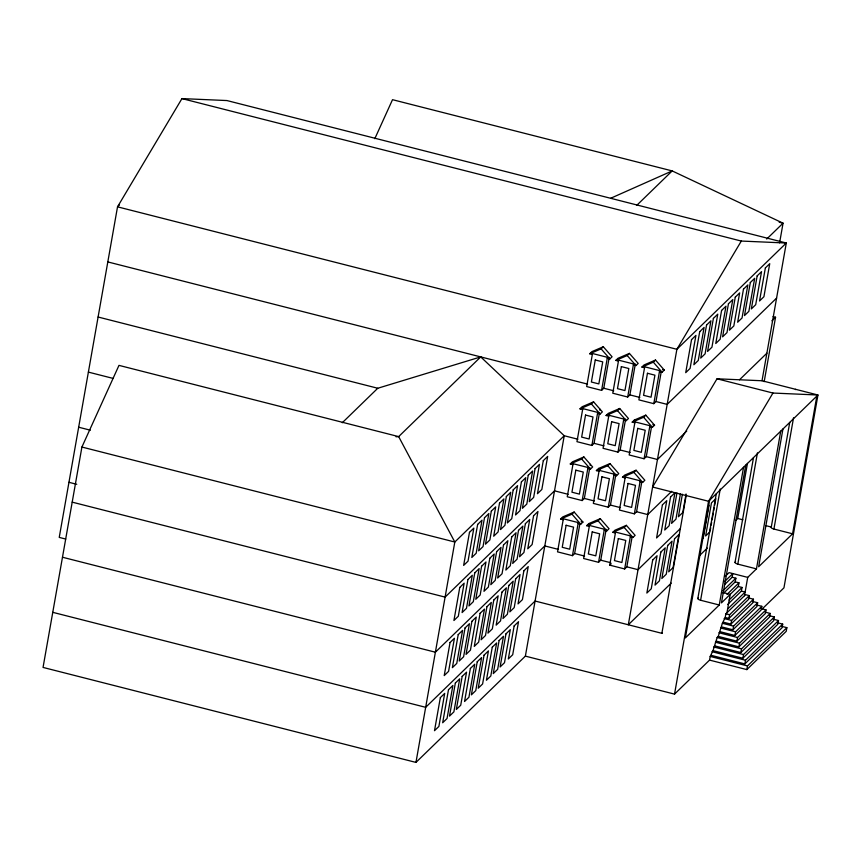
<?xml version="1.0" encoding="UTF-8"?>
<svg xmlns="http://www.w3.org/2000/svg" width="861" height="861" viewBox="0 0 861 861"><rect width="100%" height="100%" fill="white"/><g stroke="black" fill="none" stroke-linecap="round" stroke-linejoin="round"><path stroke-width="1.29" d="M415.96 762.405L454.812 542.021L398.654 436.613L118.979 365.376L81.913 447.042L43.05 667.426L415.96 762.405L525.371 656.125L564.235 435.741L480.718 356.906L377.775 388.257L342.269 422.751M572.447 555.657L578.269 522.595L563.352 518.796L557.53 551.858L572.447 555.657L574.631 553.526L579.851 523.962M582.154 500.564L587.988 467.501L573.071 463.702L567.248 496.765L582.154 500.564L584.35 498.433L589.785 467.577M591.873 445.471L597.706 412.408L582.789 408.609L576.956 441.671L591.873 445.471L594.058 443.34L599.504 412.484M601.591 390.367L607.414 357.315L592.497 353.516L586.675 386.567L601.591 390.367L603.776 388.246L609.222 357.39M590.172 465.381L590.355 464.348M599.891 410.288L600.074 409.255M598.546 562.308L604.379 529.246L589.462 525.447L583.629 558.509L598.546 562.308L600.741 560.177L606.176 529.321M608.264 507.204L614.087 474.153L599.181 470.354L593.347 503.405L608.264 507.204L610.449 505.084L615.895 474.228M617.983 452.111L623.805 419.059L608.888 415.26L603.066 448.312L617.983 452.111L620.168 449.991L625.603 419.135M627.691 397.018L633.524 363.966L618.607 360.167L612.774 393.219L627.691 397.018L629.886 394.898L635.321 364.042M609.739 565.15L615.561 532.098L630.478 535.897L624.655 568.949L609.739 565.15L611.192 563.74M634.363 513.856L640.197 480.804L625.28 477.005L619.446 510.056L634.363 513.856L636.559 511.735L641.768 482.16M644.082 458.762L649.915 425.7L634.998 421.901L629.165 454.963L644.082 458.762L646.267 456.631L651.486 427.067M653.8 403.669L659.623 370.607L644.706 366.808L638.884 399.87L653.8 403.669L655.985 401.538L661.194 371.974M624.655 568.949L626.84 566.829L632.049 537.264M676.94 492.976L671.58 523.391L675.95 519.14L680.384 494.01M682.375 494.268L678.414 516.751L682.795 512.499L686.056 493.988M52.769 612.332L425.668 707.312L535.09 601.032L661.872 633.319L686.163 495.581A3.939 1.27 10 0 1 686.572 495.333M525.371 656.125L674.529 694.117L708.538 501.274L772.952 393.046L817.95 395.005L783.951 587.837L762.179 608.975M709.625 500.219L685.345 637.958L719.258 605.003L743.549 467.275M703.168 538.362L709.001 505.31M697.83 598.556L716.277 493.923M710.239 530.398L710.702 527.75M711.175 525.113L711.638 522.466M712.101 519.818L713.274 513.21M713.737 510.562L714.199 507.925M714.673 505.278L715.835 498.67L711.455 502.921L705.633 535.972L710.002 531.721M719.258 605.003L700.617 600.257L720.237 489.005M779.592 242.856L783.058 223.182L672.193 170.919L392.519 99.682L374.815 138.686M674.529 694.117L709.55 660.107L710.196 656.426L713.026 650.636L717.159 637.484L718.257 636.419L722.39 623.278L725.22 617.477L725.866 613.807L745.561 594.682L749.296 595.629L748.65 599.299L728.955 618.435L725.22 617.477M745.734 465.144L721.453 602.883L738.308 586.492L738.953 582.822L735.229 581.875L723.251 593.509M735.821 520.345L737.726 518.494L747.445 463.401M762.017 380.756L817.95 395.005L708.538 501.274L652.595 487.035L717.019 378.797L762.017 380.756L786.297 243.017L226.938 100.554L181.951 98.595L117.526 206.834L59.237 537.404L65.737 539.061M764.181 381.66L775.546 317.235L773.06 316.6M724.779 584.415L732.141 577.247L732.797 573.577L724.499 581.627M735.025 562.416L753.472 457.794M726.964 612.741L730.203 594.381L722.745 592.476M780.744 431.135L756.464 568.873L737.812 564.127L757.432 452.875M735.229 581.875L735.875 578.205L732.141 577.247M728.955 618.435L729.601 614.754L749.296 595.629M723.477 622.212L730.935 624.117L731.592 620.447L753.472 599.191L748.5 597.921M721.744 626.948L732.926 629.8L733.572 626.13L757.648 602.743L752.675 601.484M727.567 604.54L741.386 591.12L742.042 587.45L738.308 586.492M720 631.683L734.917 635.483L735.563 631.813L761.824 606.305L756.851 605.046M744.474 595.737L747.714 577.376L756.464 568.873M718.257 636.419L736.898 641.176L737.543 637.495L765.999 609.868L761.027 608.598M716.513 641.165L738.889 646.859L739.534 643.189L770.175 613.43L765.203 612.16M714.77 645.901L740.88 652.541L741.525 648.871L774.351 616.982L769.379 615.723M782.94 429.015L758.649 566.742L792.572 533.798L816.852 396.06M713.026 650.636L742.86 658.235L743.506 654.554L778.527 620.544L773.339 619.22M753.472 599.191L752.826 602.861L730.935 624.117M711.283 655.372L744.851 663.917L745.497 660.247L782.703 624.107L777.537 622.794M757.648 602.743L757.002 606.424L732.926 629.8M792.572 533.798L773.921 529.052A3.939 1.27 10 0 1 771.284 527.04L789.741 422.417M709.55 660.107L746.842 669.6L747.488 665.93L786.879 627.669L781.734 626.356M773.921 529.052L793.541 417.8M761.824 606.305L761.178 609.975L734.917 635.483M765.999 609.868L765.354 613.538L736.898 641.176M770.175 613.43L769.519 617.1L738.889 646.859M774.351 616.982L773.695 620.663L740.88 652.541M778.527 620.544L777.87 624.225L742.86 658.235M782.703 624.107L782.046 627.777L744.851 663.917M786.879 627.669L786.222 631.339L746.842 669.6M119.442 204.972L117.526 206.834L676.886 349.297L786.297 243.017L741.31 241.058L676.886 349.297L628.315 624.774L671.171 583.145M480.718 356.906L398.654 436.613L396.006 436.785M636.892 205.209L672.193 170.919L610.74 198.234M592.336 354.431L589.71 353.763L591.894 351.632L603.303 346.757L612.074 356.777L609.889 358.897L607.253 358.23M589.71 353.763L601.107 348.877L603.303 346.757M618.446 361.082L615.809 360.415L617.994 358.284L629.402 353.397L638.184 363.428L635.988 365.548L633.362 364.881M615.809 360.415L627.217 355.528L629.402 353.397M582.628 409.524L579.991 408.857L582.176 406.736L593.584 401.85L602.366 411.87L600.171 414.001L597.545 413.323M579.991 408.857L591.399 403.97L593.584 401.85M766.742 239.035L783.058 223.182L779.173 222.192M644.545 367.733L641.919 367.055L644.103 364.935L655.512 360.049L664.283 370.069L662.098 372.2L659.461 371.532M641.919 367.055L653.316 362.18L655.512 360.049M608.727 416.175L606.101 415.508L608.286 413.377L619.694 408.491L628.465 418.521L626.281 420.642L623.644 419.974M606.101 415.508L617.498 410.622L619.694 408.491M572.909 464.628L570.273 463.95L572.468 461.83L583.866 456.943L592.648 466.963L590.463 469.094L587.826 468.427M570.273 463.95L581.681 459.064L583.866 456.943M634.837 422.826L632.2 422.159L634.385 420.028L645.793 415.142L654.564 425.173L652.38 427.293L649.743 426.625M632.2 422.159L643.608 417.273L645.793 415.142M599.008 471.268L596.382 470.601L598.567 468.47L609.975 463.595L618.747 473.615L616.562 475.746L613.925 475.068M776.59 298.11L667.167 404.39L655.985 401.538M596.382 470.601L607.791 465.715L609.975 463.595M563.191 519.721L560.565 519.043L562.75 516.923L574.158 512.037L582.929 522.057L580.745 524.188L578.108 523.52M560.565 519.043L571.973 514.168L574.158 512.037M771.897 320.776L775.546 317.235M625.118 477.92L622.481 477.252L624.677 475.121L636.075 470.235L644.857 480.266L642.661 482.386L640.035 481.719M622.481 477.252L633.89 472.366L636.075 470.235M589.301 526.362L586.664 525.694L588.859 523.574L600.257 518.688L609.039 528.708L606.844 530.839L604.218 530.161M686.734 431.049L657.46 459.483L646.267 456.631M739.513 379.776L766.871 353.204M586.664 525.694L598.072 520.808L600.257 518.688M615.4 533.013L612.774 532.346L614.958 530.215L626.367 525.339L635.138 535.359L632.953 537.479L630.317 536.812M612.774 532.346L624.171 527.459L626.367 525.339M671.741 491.276L647.741 514.577L636.559 511.735M680.255 528.654L638.023 569.681L626.84 566.829M699.638 555.496L707.258 548.091M725.382 576.203L729.063 572.63L747.714 577.376M722.971 590.732L735.875 578.205M726.975 594.456L738.953 582.822M729.138 599.977L742.042 587.45M727.61 609.071L745.12 592.067L741.386 591.12M181.951 98.595L741.31 241.058M717.019 378.797L772.952 393.046M662.529 369.627L664.283 370.069M107.808 261.927L587.557 384.114M603.776 388.246L613.721 390.776M629.886 394.898L639.82 397.427M634.385 420.028L636.139 420.48M652.81 424.721L654.564 425.173M98.1 317.02L377.775 388.257M577.903 439.228L564.235 435.741L454.812 542.021L81.913 447.042M594.058 443.34L604.002 445.869M620.168 449.991L630.112 452.52M598.567 468.47L600.321 468.922M737.726 518.494L742.892 519.807M766.129 525.727L771.284 527.04M88.382 372.113L113.103 378.409M568.185 494.322L554.516 490.835L445.105 597.114L72.195 502.146M584.35 498.433L594.294 500.973M610.449 505.084L620.394 507.613M581.175 521.615L582.929 522.057M588.859 523.574L590.614 524.015M78.663 427.217L90.373 430.199M558.477 549.415L544.798 545.928L435.386 652.207L62.476 557.239M574.631 553.526L584.576 556.066M600.741 560.177L610.686 562.707M725.866 613.807L729.601 614.754M724.133 618.542L731.592 620.447M722.39 623.278L733.572 626.13M720.646 628.013L735.563 631.813M718.903 632.749L737.543 637.495M717.159 637.484L739.534 643.189M715.416 642.22L741.525 648.871M68.955 482.311L76.758 484.302M713.672 646.955L743.506 654.554M711.939 651.691L745.497 660.247M710.196 656.426L747.488 665.93M653.316 362.18L662.098 372.2M627.217 355.528L635.988 365.548M601.107 348.877L609.889 358.897M643.608 417.273L652.38 427.293M617.498 410.622L626.281 420.642M591.399 403.97L600.171 414.001M633.89 472.366L642.661 482.386M607.791 465.715L616.562 475.746M581.681 459.064L590.463 469.094M624.171 527.459L632.953 537.479M598.072 520.808L606.844 530.839M571.973 514.168L580.745 524.188M661.872 633.319A3.939 1.27 10 0 1 662.281 633.072M795.424 389.613A3.939 1.27 10 0 1 795.575 389.301M700.617 600.257A3.939 1.27 10 0 1 698.389 598.008M737.812 564.127A3.939 1.27 10 0 1 735.595 561.867M440.337 697.625L434.504 730.688L438.884 726.436L444.706 693.374L440.337 697.625M450.045 642.532L444.222 675.594L448.592 671.343L454.425 638.281L450.045 642.532M459.763 587.439L453.93 620.501L458.31 616.25L464.144 583.188L459.763 587.439M469.482 532.346L463.648 565.397L468.029 561.146L473.851 528.094L469.482 532.346M448.495 689.704L442.672 722.756L447.042 718.505L452.875 685.453L448.495 689.704M458.213 634.6L452.38 667.662L456.76 663.411L462.594 630.349L458.213 634.6M467.932 579.507L462.099 612.569L466.479 608.318L472.302 575.256L467.932 579.507M477.64 524.414L471.817 557.476L476.187 553.225L482.02 520.162L477.64 524.414M455.34 683.053L449.507 716.115L453.887 711.864L459.709 678.802L455.34 683.053M465.048 627.96L459.225 661.022L463.595 656.771L469.428 623.708L465.048 627.96M474.766 572.866L468.933 605.929L473.313 601.678L479.146 568.615L474.766 572.866M484.485 517.773L478.651 550.825L483.032 546.574L488.854 513.522L484.485 517.773M462.174 676.412L456.341 709.475L460.721 705.224L466.554 672.161L462.174 676.412M471.893 621.319L466.059 654.382L470.44 650.13L476.262 617.068L471.893 621.319M481.6 566.226L475.778 599.278L480.147 595.026L485.981 561.975L481.6 566.226M491.319 511.133L485.486 544.184L489.866 539.933L495.699 506.881L491.319 511.133M470.375 668.448L464.553 701.5L468.933 697.249L474.755 664.197L470.375 668.448M480.094 613.344L474.271 646.407L478.641 642.155L484.474 609.093L480.094 613.344M489.812 558.251L483.979 591.313L488.359 587.062L494.182 554L489.812 558.251M499.52 503.158L493.697 536.22L498.067 531.969L503.9 498.906L499.52 503.158M477.22 661.797L471.387 694.859L475.767 690.608L481.6 657.546L477.22 661.797M486.939 606.704L481.105 639.766L485.486 635.515L491.308 602.452L486.939 606.704M496.646 551.61L490.824 584.673L495.193 580.422L501.027 547.359L496.646 551.61M506.365 496.517L500.532 529.569L504.912 525.318L510.734 492.266L506.365 496.517M484.054 655.156L478.232 688.219L482.601 683.968L488.435 650.905L484.054 655.156M493.773 600.063L487.939 633.126L492.32 628.874L498.153 595.812L493.773 600.063M503.491 544.97L497.658 578.022L502.038 573.77L507.861 540.719L503.491 544.97M513.199 489.877L507.377 522.928L511.746 518.677L517.579 485.626L513.199 489.877M492.266 647.192L486.433 680.244L490.813 675.993L496.636 642.941L492.266 647.192M501.974 592.088L496.151 625.151L500.521 620.899L506.354 587.837L501.974 592.088M511.692 536.995L505.859 570.057L510.239 565.806L516.073 532.744L511.692 536.995M521.411 481.902L515.578 514.964L519.958 510.713L525.78 477.651L521.411 481.902M499.1 640.541L493.278 673.603L497.647 669.352L503.481 636.29L499.1 640.541M508.819 585.448L502.985 618.51L507.366 614.259L513.188 581.197L508.819 585.448M518.526 530.354L512.704 563.417L517.074 559.166L522.907 526.103L518.526 530.354M528.245 475.261L522.412 508.313L526.792 504.062L532.625 471.01L528.245 475.261M505.945 633.9L500.112 666.963L504.492 662.712L510.315 629.649L505.945 633.9M515.653 578.807L509.83 611.87L514.2 607.618L520.033 574.556L515.653 578.807M525.371 523.714L519.538 556.766L523.918 552.514L529.741 519.463L525.371 523.714M535.079 468.621L529.257 501.672L533.637 497.421L539.46 464.37L535.079 468.621M514.146 625.936L508.313 658.988L512.693 654.737L518.526 621.685L514.146 625.936M523.865 570.832L518.031 603.895L522.412 599.643L528.234 566.592L523.865 570.832M533.572 515.739L527.75 548.801L532.12 544.55L537.953 511.488L533.572 515.739M543.291 460.646L537.458 493.708L541.838 489.457L547.671 456.395L543.291 460.646M566.118 525.264L562.233 547.295L569.691 549.2L573.577 527.158L566.118 525.264M575.826 470.16L571.941 492.201L579.399 494.106L583.284 472.065L575.826 470.16M585.545 415.067L581.659 437.108L589.118 439.002L593.003 416.972L585.545 415.067M595.263 359.973L591.378 382.015L598.836 383.909L602.722 361.878L595.263 359.973M592.217 531.904L588.332 553.946L595.79 555.84L599.676 533.809L592.217 531.904M601.936 476.811L598.051 498.853L605.509 500.747L609.394 478.716L601.936 476.811M611.644 421.718L607.758 443.759L615.217 445.654L619.102 423.612L611.644 421.718M621.362 366.625L617.477 388.655L624.935 390.56L628.821 368.519L621.362 366.625M618.327 538.555L614.431 560.597L621.89 562.491L625.775 540.45L618.327 538.555M628.035 483.462L624.15 505.493L631.608 507.398L635.493 485.356L628.035 483.462M637.753 428.369L633.868 450.4L641.327 452.305L645.212 430.263L637.753 428.369M647.461 373.265L643.576 395.307L651.034 397.212L654.92 375.17L647.461 373.265M652.692 559.994L646.859 593.057L651.239 588.806L657.061 555.743L652.692 559.994M662.4 504.901L656.577 537.964L660.957 533.712L666.78 500.65L662.4 504.901M691.544 339.621L685.722 372.673L690.091 368.422L695.925 335.37L691.544 339.621M660.85 552.073L655.027 585.125L659.397 580.874L665.23 547.822L660.85 552.073M670.568 496.98L664.735 530.032L669.115 525.78L674.949 492.729L670.568 496.98M699.713 331.689L693.88 364.741L698.26 360.49L704.094 327.438L699.713 331.689M667.695 545.422L661.861 578.484L666.242 574.233L672.064 541.171L667.695 545.422M706.547 325.049L700.725 358.101L705.094 353.849L710.928 320.798L706.547 325.049M674.529 538.782L668.706 571.844L673.076 567.593L678.909 534.53L674.529 538.782M713.392 318.409L707.559 351.46L711.939 347.209L717.762 314.157L713.392 318.409M721.593 310.434L715.771 343.496L720.14 339.245L725.974 306.182L721.593 310.434M728.438 303.793L722.605 336.845L726.985 332.594L732.808 299.542L728.438 303.793M735.272 297.153L729.439 330.204L733.82 325.953L739.653 292.901L735.272 297.153M743.473 289.178L737.651 322.24L742.031 317.989L747.854 284.926L743.473 289.178M750.318 282.537L744.485 315.589L748.866 311.338L754.688 278.286L750.318 282.537M757.153 275.897L751.33 308.948L755.7 304.697L761.533 271.645L757.153 275.897M765.364 267.922L759.531 300.984L763.911 296.733L769.734 263.67L765.364 267.922"/></g></svg>
